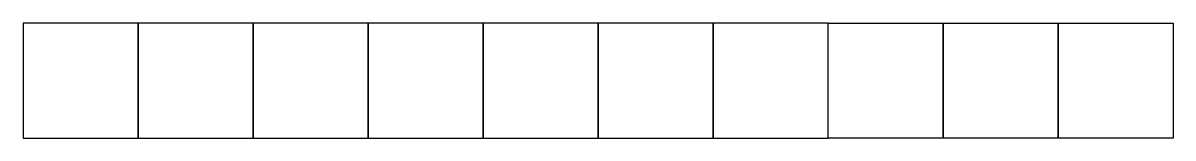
# Model space of a CAD drawing. Extents: x 0 to 200, y 0 to 20.
import ezdxf

# ---------------------------------------------------------------- set-up
doc = ezdxf.new("R2010")
doc.units = 0
doc.header["$MEASUREMENT"] = 0
doc.layers.get('0').update_dxf_attribs({"linetype": 'CONTINUOUS'})

msp = doc.modelspace()

# ---------------------------------------------------------------- meshes
mesh = msp.add_polyface()
corners = [(0, 0), (0, 20), (20, 0, 4), (20, 20, 4), (40, 0), (40, 20), (60, 0, 4), (60, 20, 4), (80, 0), (80, 20), (100, 0, 4), (100, 20, 4), (120, 0), (120, 20), (140, 0, 4), (140, 20, 4), (160, 0), (160, 20), (180, 0, 4), (180, 20, 4), (200, 0), (200, 20)]
mesh.append_faces([[corners[k] for k in face] for face in [(0, 2, 3, 1), (2, 4, 5, 3), (4, 6, 7, 5), (6, 8, 9, 7), (8, 10, 11, 9), (10, 12, 13, 11), (12, 14, 15, 13), (15, 17, 16, 14), (17, 19, 18, 16), (19, 21, 20, 18)]])

doc.saveas('drawing.dxf')
